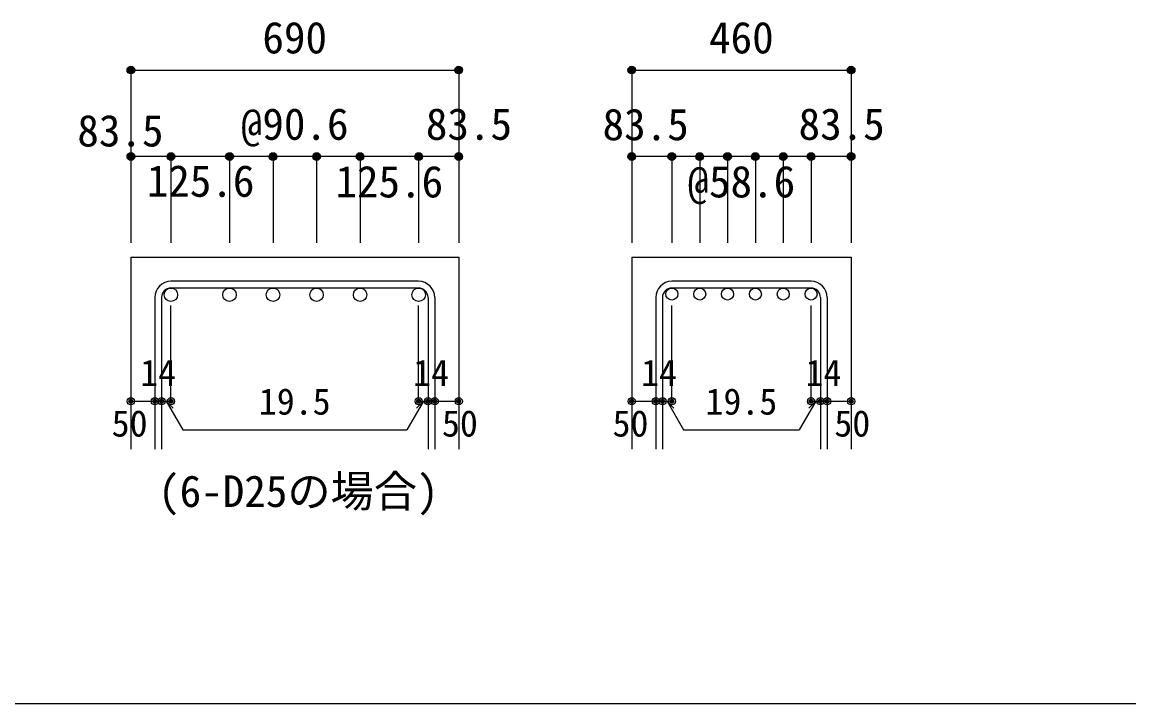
# Model space of a CAD drawing. Units: millimetres at full size, sheet at 1:30. Extents: x -5973 to 5954, y -4195 to 4201.
# Drawn here: x -946 to 1359, y -4195 to -2775 of the extents above; entities that cross this region are included whole.
import ezdxf
from ezdxf.enums import TextEntityAlignment as Align

# ---------------------------------------------------------------- set-up
doc = ezdxf.new("R2010")
doc.units = ezdxf.units.MM
doc.header["$LTSCALE"] = 30
doc.header["$PDMODE"] = 32
doc.header["$PDSIZE"] = 15
for name, color, linetype in [('0-1', 2, 'Continuous'), ('0-5', 7, 'Continuous'), ('0-6', 7, 'Continuous'), ('0-7', 4, 'Continuous'), ('0-D', 4, 'Continuous'), ('F-0_枠', 6, 'Continuous')]:
    doc.layers.add(name, color=color, linetype=linetype)
doc.styles.add('ＭＳ ゴシック', font='')
doc.styles.get('ＭＳ ゴシック').set_extended_font_data('MS Gothic')

msp = doc.modelspace()

# ---------------------------------------------------------------- linework, layer by layer
at = {"layer": '0-1'}
for p, q in [((-719.44, -3264.89), (-719.44, -3664.89)), ((-719.44, -3264.89), (-36.44, -3264.89)), ((-36.44, -3264.89), (-36.44, -3664.89)), ((323.94, -3264.89), (323.94, -3664.89)), ((323.94, -3264.89), (780.94, -3264.89)), ((780.94, -3264.89), (780.94, -3664.89))]:
    msp.add_line(p, q, dxfattribs=at)
at = {"layer": '0-5', "color": 3}
for centre, radius in [((-635.94, -3342.89), 14), ((-513.94, -3342.89), 14), ((-423.27, -3342.89), 14), ((-332.61, -3342.89), 14), ((-241.94, -3342.89), 14), ((-119.94, -3342.89), 14), ((407.44, -3341.39), 12.5), ((465.44, -3341.39), 12.5), ((523.44, -3341.39), 12.5), ((581.44, -3341.39), 12.5), ((639.44, -3341.39), 12.5), ((697.44, -3341.39), 12.5)]:
    msp.add_circle(centre, radius, dxfattribs=at)
at = {"layer": '0-6'}
for p, q in [((-119.94, -3314.89), (-635.94, -3314.89)), ((697.44, -3314.89), (407.44, -3314.89)), ((-119.94, -3328.89), (-635.94, -3328.89)), ((697.44, -3328.89), (407.44, -3328.89)), ((-669.44, -3348.39), (-669.44, -3664.89)), ((-655.44, -3348.39), (-655.44, -3664.89)), ((-100.44, -3348.39), (-100.44, -3664.89)), ((-86.44, -3348.39), (-86.44, -3664.89)), ((373.94, -3348.39), (373.94, -3664.89)), ((387.94, -3348.39), (387.94, -3664.89)), ((716.94, -3348.39), (716.94, -3664.89)), ((730.94, -3348.39), (730.94, -3664.89))]:
    msp.add_line(p, q, dxfattribs=at)
for centre, radius, start, end in [((-635.94, -3348.39), 33.5, 90, 180), ((-119.94, -3348.39), 33.5, 0, 90), ((407.44, -3348.39), 33.5, 90, 180), ((697.44, -3348.39), 33.5, 0, 90), ((-635.94, -3348.39), 19.5, 90, 180), ((-119.94, -3348.39), 19.5, 0, 90), ((407.44, -3348.39), 19.5, 90, 180), ((697.44, -3348.39), 19.5, 0, 90)]:
    msp.add_arc(centre, radius, start, end, dxfattribs=at)
at = {"layer": '0-D'}
for p, q in [((-719.44, -2874.89), (-719.44, -3054.89)), ((-719.44, -2874.89), (-36.44, -2874.89)), ((-36.44, -2874.89), (-36.44, -3054.89)), ((323.94, -2874.89), (323.94, -3054.89)), ((323.94, -2874.89), (780.94, -2874.89)), ((323.94, -2874.89), (780.94, -2874.89)), ((780.94, -2874.89), (780.94, -3054.89)), ((-635.94, -3054.89), (-719.44, -3054.89)), ((-719.44, -3054.89), (-719.44, -3234.89)), ((-377.94, -3054.89), (-635.94, -3054.89)), ((-635.94, -3054.89), (-635.94, -3234.89)), ((-513.94, -3054.89), (-513.94, -3234.89)), ((-423.27, -3054.89), (-423.27, -3234.89)), ((-119.94, -3054.89), (-377.94, -3054.89)), ((-332.61, -3054.89), (-332.61, -3234.89)), ((-241.94, -3054.89), (-241.94, -3234.89)), ((-36.44, -3054.89), (-119.94, -3054.89)), ((-119.94, -3054.89), (-119.94, -3234.89)), ((-36.44, -3054.89), (-36.44, -3234.89)), ((407.44, -3054.89), (323.94, -3054.89)), ((323.94, -3054.89), (323.94, -3234.89)), ((552.44, -3054.89), (407.44, -3054.89)), ((407.44, -3054.89), (407.44, -3234.89)), ((465.44, -3054.89), (465.44, -3234.89)), ((523.44, -3054.89), (523.44, -3234.89)), ((697.44, -3054.89), (552.44, -3054.89)), ((581.44, -3054.89), (581.44, -3234.89)), ((639.44, -3054.89), (639.44, -3234.89)), ((780.94, -3054.89), (697.44, -3054.89)), ((697.44, -3054.89), (697.44, -3234.89)), ((780.94, -3054.89), (780.94, -3234.89)), ((-635.94, -3564.89), (-635.94, -3365.56)), ((-119.94, -3564.89), (-119.94, -3365.56)), ((407.44, -3564.89), (407.44, -3365.56)), ((697.44, -3564.89), (697.44, -3365.56)), ((-719.44, -3564.89), (-669.44, -3564.89)), ((-669.44, -3564.89), (-635.94, -3564.89)), ((-645.69, -3564.89), (-631.55, -3579.04)), ((-645.69, -3564.89), (-611.47, -3624.17)), ((-110.19, -3564.89), (-144.41, -3624.17)), ((-110.19, -3564.89), (-124.33, -3579.04)), ((-119.94, -3564.89), (-36.44, -3564.89)), ((-100.44, -3564.89), (-86.44, -3564.89)), ((323.94, -3564.89), (373.94, -3564.89)), ((373.94, -3564.89), (407.44, -3564.89)), ((397.69, -3564.89), (411.83, -3579.04)), ((397.69, -3564.89), (431.91, -3624.17)), ((707.19, -3564.89), (672.96, -3624.17)), ((707.19, -3564.89), (693.04, -3579.04)), ((697.44, -3564.89), (780.94, -3564.89)), ((716.94, -3564.89), (730.94, -3564.89)), ((-611.47, -3624.17), (-144.41, -3624.17)), ((431.91, -3624.17), (672.96, -3624.17))]:
    msp.add_line(p, q, dxfattribs=at)
for points in [[(-36.44, -2874.89), (-36.44, -3054.89), (-36.44, -3234.89)], [(780.94, -2874.89), (780.94, -3054.89), (780.94, -3234.89)]]:
    msp.add_lwpolyline(points, dxfattribs=at)
for centre, radius in [((-719.44, -2874.89), 8), ((-719.44, -2874.89), 7.2), ((-719.44, -2874.89), 6.4), ((-719.44, -2874.89), 5.6), ((-719.44, -2874.89), 4.8), ((-719.44, -2874.89), 4), ((-719.44, -2874.89), 3.2), ((-719.44, -2874.89), 2.4), ((-719.44, -2874.89), 1.6), ((-719.44, -2874.89), 0.8), ((-36.44, -2874.89), 8), ((-36.44, -2874.89), 7.2), ((-36.44, -2874.89), 6.4), ((-36.44, -2874.89), 5.6), ((-36.44, -2874.89), 4.8), ((-36.44, -2874.89), 4), ((-36.44, -2874.89), 3.2), ((-36.44, -2874.89), 2.4), ((-36.44, -2874.89), 1.6), ((-36.44, -2874.89), 0.8), ((323.94, -2874.89), 8), ((323.94, -2874.89), 7.2), ((323.94, -2874.89), 6.4), ((323.94, -2874.89), 5.6), ((323.94, -2874.89), 4.8), ((323.94, -2874.89), 4), ((323.94, -2874.89), 3.2), ((323.94, -2874.89), 2.4), ((323.94, -2874.89), 1.6), ((323.94, -2874.89), 0.8), ((780.94, -2874.89), 8), ((780.94, -2874.89), 7.2), ((780.94, -2874.89), 6.4), ((780.94, -2874.89), 5.6), ((780.94, -2874.89), 4.8), ((780.94, -2874.89), 4), ((780.94, -2874.89), 3.2), ((780.94, -2874.89), 2.4), ((780.94, -2874.89), 1.6), ((780.94, -2874.89), 0.8), ((-719.44, -3054.89), 8), ((-719.44, -3054.89), 7.2), ((-719.44, -3054.89), 6.4), ((-719.44, -3054.89), 5.6), ((-719.44, -3054.89), 4.8), ((-719.44, -3054.89), 4), ((-719.44, -3054.89), 3.2), ((-719.44, -3054.89), 2.4), ((-719.44, -3054.89), 1.6), ((-719.44, -3054.89), 0.8), ((-635.94, -3054.89), 8), ((-635.94, -3054.89), 7.2), ((-635.94, -3054.89), 6.4), ((-635.94, -3054.89), 5.6), ((-635.94, -3054.89), 4.8), ((-635.94, -3054.89), 4), ((-635.94, -3054.89), 3.2), ((-635.94, -3054.89), 2.4), ((-635.94, -3054.89), 1.6), ((-635.94, -3054.89), 0.8), ((-513.94, -3054.89), 8), ((-513.94, -3054.89), 7.2), ((-513.94, -3054.89), 6.4), ((-513.94, -3054.89), 5.6), ((-513.94, -3054.89), 4.8), ((-513.94, -3054.89), 4), ((-513.94, -3054.89), 3.2), ((-513.94, -3054.89), 2.4), ((-513.94, -3054.89), 1.6), ((-513.94, -3054.89), 0.8), ((-423.27, -3054.89), 8), ((-423.27, -3054.89), 7.2), ((-423.27, -3054.89), 6.4), ((-423.27, -3054.89), 5.6), ((-423.27, -3054.89), 4.8), ((-423.27, -3054.89), 4), ((-423.27, -3054.89), 3.2), ((-423.27, -3054.89), 2.4), ((-423.27, -3054.89), 1.6), ((-423.27, -3054.89), 0.8), ((-332.61, -3054.89), 8), ((-332.61, -3054.89), 7.2), ((-332.61, -3054.89), 6.4), ((-332.61, -3054.89), 5.6), ((-332.61, -3054.89), 4.8), ((-332.61, -3054.89), 4), ((-332.61, -3054.89), 3.2), ((-332.61, -3054.89), 2.4), ((-332.61, -3054.89), 1.6), ((-332.61, -3054.89), 0.8), ((-241.94, -3054.89), 8), ((-241.94, -3054.89), 7.2), ((-241.94, -3054.89), 6.4), ((-241.94, -3054.89), 5.6), ((-241.94, -3054.89), 4.8), ((-241.94, -3054.89), 4), ((-241.94, -3054.89), 3.2), ((-241.94, -3054.89), 2.4), ((-241.94, -3054.89), 1.6), ((-241.94, -3054.89), 0.8), ((-119.94, -3054.89), 8), ((-119.94, -3054.89), 7.2), ((-119.94, -3054.89), 6.4), ((-119.94, -3054.89), 5.6), ((-119.94, -3054.89), 4.8), ((-119.94, -3054.89), 4), ((-119.94, -3054.89), 3.2), ((-119.94, -3054.89), 2.4), ((-119.94, -3054.89), 1.6), ((-119.94, -3054.89), 0.8), ((-36.44, -3054.89), 8), ((-36.44, -3054.89), 7.2), ((-36.44, -3054.89), 6.4), ((-36.44, -3054.89), 5.6), ((-36.44, -3054.89), 4.8), ((-36.44, -3054.89), 4), ((-36.44, -3054.89), 3.2), ((-36.44, -3054.89), 2.4), ((-36.44, -3054.89), 1.6), ((-36.44, -3054.89), 0.8), ((323.94, -3054.89), 8), ((323.94, -3054.89), 7.2), ((323.94, -3054.89), 6.4), ((323.94, -3054.89), 5.6), ((323.94, -3054.89), 4.8), ((323.94, -3054.89), 4), ((323.94, -3054.89), 3.2), ((323.94, -3054.89), 2.4), ((323.94, -3054.89), 1.6), ((323.94, -3054.89), 0.8), ((407.44, -3054.89), 8), ((407.44, -3054.89), 7.2), ((407.44, -3054.89), 6.4), ((407.44, -3054.89), 5.6), ((407.44, -3054.89), 4.8), ((407.44, -3054.89), 4), ((407.44, -3054.89), 3.2), ((407.44, -3054.89), 2.4), ((407.44, -3054.89), 1.6), ((407.44, -3054.89), 0.8), ((465.44, -3054.89), 8), ((465.44, -3054.89), 7.2), ((465.44, -3054.89), 6.4), ((465.44, -3054.89), 5.6), ((465.44, -3054.89), 4.8), ((465.44, -3054.89), 4), ((465.44, -3054.89), 3.2), ((465.44, -3054.89), 2.4), ((465.44, -3054.89), 1.6), ((465.44, -3054.89), 0.8), ((523.44, -3054.89), 8), ((523.44, -3054.89), 7.2), ((523.44, -3054.89), 6.4), ((523.44, -3054.89), 5.6), ((523.44, -3054.89), 4.8), ((523.44, -3054.89), 4), ((523.44, -3054.89), 3.2), ((523.44, -3054.89), 2.4), ((523.44, -3054.89), 1.6), ((523.44, -3054.89), 0.8), ((581.44, -3054.89), 8), ((581.44, -3054.89), 7.2), ((581.44, -3054.89), 6.4), ((581.44, -3054.89), 5.6), ((581.44, -3054.89), 4.8), ((581.44, -3054.89), 4), ((581.44, -3054.89), 3.2), ((581.44, -3054.89), 2.4), ((581.44, -3054.89), 1.6), ((581.44, -3054.89), 0.8), ((639.44, -3054.89), 8), ((639.44, -3054.89), 7.2), ((639.44, -3054.89), 6.4), ((639.44, -3054.89), 5.6), ((639.44, -3054.89), 4.8), ((639.44, -3054.89), 4), ((639.44, -3054.89), 3.2), ((639.44, -3054.89), 2.4), ((639.44, -3054.89), 1.6), ((639.44, -3054.89), 0.8), ((697.44, -3054.89), 8), ((697.44, -3054.89), 7.2), ((697.44, -3054.89), 6.4), ((697.44, -3054.89), 5.6), ((697.44, -3054.89), 4.8), ((697.44, -3054.89), 4), ((697.44, -3054.89), 3.2), ((697.44, -3054.89), 2.4), ((697.44, -3054.89), 1.6), ((697.44, -3054.89), 0.8), ((780.94, -3054.89), 8), ((780.94, -3054.89), 7.2), ((780.94, -3054.89), 6.4), ((780.94, -3054.89), 5.6), ((780.94, -3054.89), 4.8), ((780.94, -3054.89), 4), ((780.94, -3054.89), 3.2), ((780.94, -3054.89), 2.4), ((780.94, -3054.89), 1.6), ((780.94, -3054.89), 0.8), ((-719.44, -3564.89), 4), ((-719.44, -3564.89), 3.6), ((-719.44, -3564.89), 3.2), ((-719.44, -3564.89), 2.8), ((-719.44, -3564.89), 2.4), ((-719.44, -3564.89), 2), ((-719.44, -3564.89), 1.6), ((-719.44, -3564.89), 1.2), ((-719.44, -3564.89), 0.8), ((-719.44, -3564.89), 0.4), ((-669.44, -3564.89), 4), ((-669.44, -3564.89), 3.6), ((-669.44, -3564.89), 3.2), ((-669.44, -3564.89), 2.8), ((-669.44, -3564.89), 2.4), ((-669.44, -3564.89), 2), ((-669.44, -3564.89), 1.6), ((-669.44, -3564.89), 1.2), ((-669.44, -3564.89), 0.8), ((-669.44, -3564.89), 0.4), ((-655.44, -3564.89), 4), ((-655.44, -3564.89), 3.6), ((-655.44, -3564.89), 3.2), ((-655.44, -3564.89), 2.8), ((-655.44, -3564.89), 2.4), ((-655.44, -3564.89), 2), ((-655.44, -3564.89), 1.6), ((-655.44, -3564.89), 1.2), ((-655.44, -3564.89), 0.8), ((-655.44, -3564.89), 0.4), ((-635.94, -3564.89), 4), ((-635.94, -3564.89), 3.6), ((-635.94, -3564.89), 3.2), ((-635.94, -3564.89), 2.8), ((-635.94, -3564.89), 2.4), ((-635.94, -3564.89), 2), ((-635.94, -3564.89), 1.6), ((-635.94, -3564.89), 1.2), ((-635.94, -3564.89), 0.8), ((-635.94, -3564.89), 0.4), ((-119.94, -3564.89), 4), ((-119.94, -3564.89), 3.6), ((-119.94, -3564.89), 3.2), ((-119.94, -3564.89), 2.8), ((-119.94, -3564.89), 2.4), ((-119.94, -3564.89), 2), ((-119.94, -3564.89), 1.6), ((-119.94, -3564.89), 1.2), ((-119.94, -3564.89), 0.8), ((-119.94, -3564.89), 0.4), ((-100.44, -3564.89), 4), ((-100.44, -3564.89), 3.6), ((-100.44, -3564.89), 3.2), ((-100.44, -3564.89), 2.8), ((-100.44, -3564.89), 2.4), ((-100.44, -3564.89), 2), ((-100.44, -3564.89), 1.6), ((-100.44, -3564.89), 1.2), ((-100.44, -3564.89), 0.8), ((-100.44, -3564.89), 0.4), ((-86.44, -3564.89), 4), ((-86.44, -3564.89), 3.6), ((-86.44, -3564.89), 3.2), ((-86.44, -3564.89), 2.8), ((-86.44, -3564.89), 2.4), ((-86.44, -3564.89), 2), ((-86.44, -3564.89), 1.6), ((-86.44, -3564.89), 1.2), ((-86.44, -3564.89), 0.8), ((-86.44, -3564.89), 0.4), ((-36.44, -3564.89), 4), ((-36.44, -3564.89), 3.6), ((-36.44, -3564.89), 3.2), ((-36.44, -3564.89), 2.8), ((-36.44, -3564.89), 2.4), ((-36.44, -3564.89), 2), ((-36.44, -3564.89), 1.6), ((-36.44, -3564.89), 1.2), ((-36.44, -3564.89), 0.8), ((-36.44, -3564.89), 0.4), ((323.94, -3564.89), 4), ((323.94, -3564.89), 3.6), ((323.94, -3564.89), 3.2), ((323.94, -3564.89), 2.8), ((323.94, -3564.89), 2.4), ((323.94, -3564.89), 2), ((323.94, -3564.89), 1.6), ((323.94, -3564.89), 1.2), ((323.94, -3564.89), 0.8), ((323.94, -3564.89), 0.4), ((373.94, -3564.89), 4), ((373.94, -3564.89), 3.6), ((373.94, -3564.89), 3.2), ((373.94, -3564.89), 2.8), ((373.94, -3564.89), 2.4), ((373.94, -3564.89), 2), ((373.94, -3564.89), 1.6), ((373.94, -3564.89), 1.2), ((373.94, -3564.89), 0.8), ((373.94, -3564.89), 0.4), ((387.94, -3564.89), 4), ((387.94, -3564.89), 3.6), ((387.94, -3564.89), 3.2), ((387.94, -3564.89), 2.8), ((387.94, -3564.89), 2.4), ((387.94, -3564.89), 2), ((387.94, -3564.89), 1.6), ((387.94, -3564.89), 1.2), ((387.94, -3564.89), 0.8), ((387.94, -3564.89), 0.4), ((407.44, -3564.89), 4), ((407.44, -3564.89), 3.6), ((407.44, -3564.89), 3.2), ((407.44, -3564.89), 2.8), ((407.44, -3564.89), 2.4), ((407.44, -3564.89), 2), ((407.44, -3564.89), 1.6), ((407.44, -3564.89), 1.2), ((407.44, -3564.89), 0.8), ((407.44, -3564.89), 0.4), ((697.44, -3564.89), 4), ((697.44, -3564.89), 3.6), ((697.44, -3564.89), 3.2), ((697.44, -3564.89), 2.8), ((697.44, -3564.89), 2.4), ((697.44, -3564.89), 2), ((697.44, -3564.89), 1.6), ((697.44, -3564.89), 1.2), ((697.44, -3564.89), 0.8), ((697.44, -3564.89), 0.4), ((716.94, -3564.89), 4), ((716.94, -3564.89), 3.6), ((716.94, -3564.89), 3.2), ((716.94, -3564.89), 2.8), ((716.94, -3564.89), 2.4), ((716.94, -3564.89), 2), ((716.94, -3564.89), 1.6), ((716.94, -3564.89), 1.2), ((716.94, -3564.89), 0.8), ((716.94, -3564.89), 0.4), ((730.94, -3564.89), 4), ((730.94, -3564.89), 3.6), ((730.94, -3564.89), 3.2), ((730.94, -3564.89), 2.8), ((730.94, -3564.89), 2.4), ((730.94, -3564.89), 2), ((730.94, -3564.89), 1.6), ((730.94, -3564.89), 1.2), ((730.94, -3564.89), 0.8), ((730.94, -3564.89), 0.4), ((780.94, -3564.89), 4), ((780.94, -3564.89), 3.6), ((780.94, -3564.89), 3.2), ((780.94, -3564.89), 2.8), ((780.94, -3564.89), 2.4), ((780.94, -3564.89), 2), ((780.94, -3564.89), 1.6), ((780.94, -3564.89), 1.2), ((780.94, -3564.89), 0.8), ((780.94, -3564.89), 0.4)]:
    msp.add_circle(centre, radius, dxfattribs=at)
at = {"layer": '0-D', "color": 7}
for p in [(-719.44, -2874.89), (-36.44, -2874.89), (323.94, -2874.89), (780.94, -2874.89), (-719.44, -3054.89), (-635.94, -3054.89), (-513.94, -3054.89), (-423.27, -3054.89), (-332.61, -3054.89), (-241.94, -3054.89), (-119.94, -3054.89), (-36.44, -3054.89), (323.94, -3054.89), (407.44, -3054.89), (465.44, -3054.89), (523.44, -3054.89), (581.44, -3054.89), (639.44, -3054.89), (697.44, -3054.89), (780.94, -3054.89), (-719.44, -3564.89), (-669.44, -3564.89), (-655.44, -3564.89), (-635.94, -3564.89), (-119.94, -3564.89), (-100.44, -3564.89), (-86.44, -3564.89), (-36.44, -3564.89), (323.94, -3564.89), (373.94, -3564.89), (387.94, -3564.89), (407.44, -3564.89), (697.44, -3564.89), (716.94, -3564.89), (730.94, -3564.89), (780.94, -3564.89)]:
    msp.add_point(p, dxfattribs=at)
at = {"layer": 'F-0_枠'}
msp.add_line((5954.1, -4195.24), (-5972.88, -4195.24), dxfattribs=at)

# ---------------------------------------------------------------- texts
at = {"layer": '0-7', "color": 7, "style": 'ＭＳ ゴシック'}
msp.add_text('(6-D25の場合)', height=65.98, dxfattribs=at).set_placement((-662.68, -3804.89), align=Align.BOTTOM_LEFT)
at = {"layer": '0-D', "style": 'ＭＳ ゴシック'}
for s, height, p in [('690', 65.98, (-445.44, -2859.89)), ('460', 65.98, (484.94, -2859.89)), ('83.5', 65.98, (-830.94, -3053.78)), ('@90.6', 65.98, (-490.44, -3039.89)), ('83.5', 65.98, (-104.94, -3039.89)), ('83.5', 65.98, (263.13, -3040.74)), ('83.5', 65.98, (671.44, -3039.89)), ('125.6', 65.98, (-686.41, -3158.55)), ('125.6', 65.98, (-293.33, -3159.95)), ('@58.6', 65.98, (439.94, -3159.89)), ('14', 54.99, (-699.98, -3549.44)), ('14', 54.99, (-131.4, -3549.44)), ('14', 54.99, (343.4, -3549.44)), ('14', 54.99, (685.98, -3549.44)), ('19.5', 54.99, (-452.94, -3609.17)), ('19.5', 54.99, (477.44, -3609.17)), ('50', 54.99, (-759.44, -3654.89)), ('50', 54.99, (-71.44, -3654.89)), ('50', 54.99, (283.94, -3654.89)), ('50', 54.99, (745.94, -3654.89))]:
    msp.add_text(s, height=height, dxfattribs=at).set_placement(p, align=Align.BOTTOM_LEFT)

doc.saveas('drawing.dxf')
